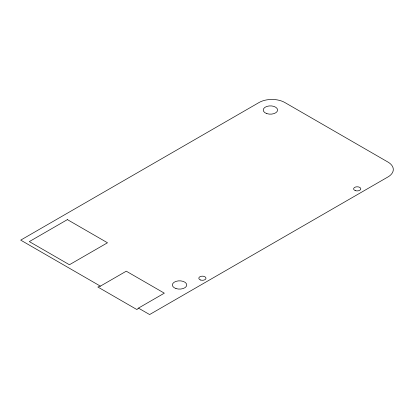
<?xml version="1.0" encoding="UTF-8"?>
<svg xmlns="http://www.w3.org/2000/svg" width="414" height="414" viewBox="0 0 414 414"><rect width="100%" height="100%" fill="white"/><g stroke="black" fill="none" stroke-linecap="round" stroke-linejoin="round"><path stroke-width="0.62" d="M138.452 308.114L136.93 309.579L97.849 287.016L100.385 286.136L126.27 271.191L164.337 293.169L138.452 308.114L149.614 314.557L387.959 176.954A18.232 10.526 0 0 0 387.959 162.065L284.827 102.522A18.232 10.526 0 0 0 259.045 102.522L20.7 240.13L100.385 286.136M67.394 219.617L29.327 241.595L69.423 264.743L107.49 242.77L67.394 219.617M266.823 113.612A7.178 4.145 0 0 0 277.592 110.026A7.178 4.145 0 0 0 266.823 106.434A7.178 4.145 0 0 0 266.823 113.612M175.971 288.553A7.178 4.145 0 0 0 186.74 284.961A7.178 4.145 0 0 0 175.971 281.375A7.178 4.145 0 0 0 175.971 288.553M355.409 190.642A3.591 2.07 0 0 0 360.791 188.851A3.591 2.07 0 0 0 355.409 187.056A3.591 2.07 0 0 0 355.409 190.642M200.609 280.019A3.591 2.07 0 0 0 205.991 278.224A3.591 2.07 0 0 0 200.609 276.428A3.591 2.07 0 0 0 200.609 280.019"/></g></svg>
